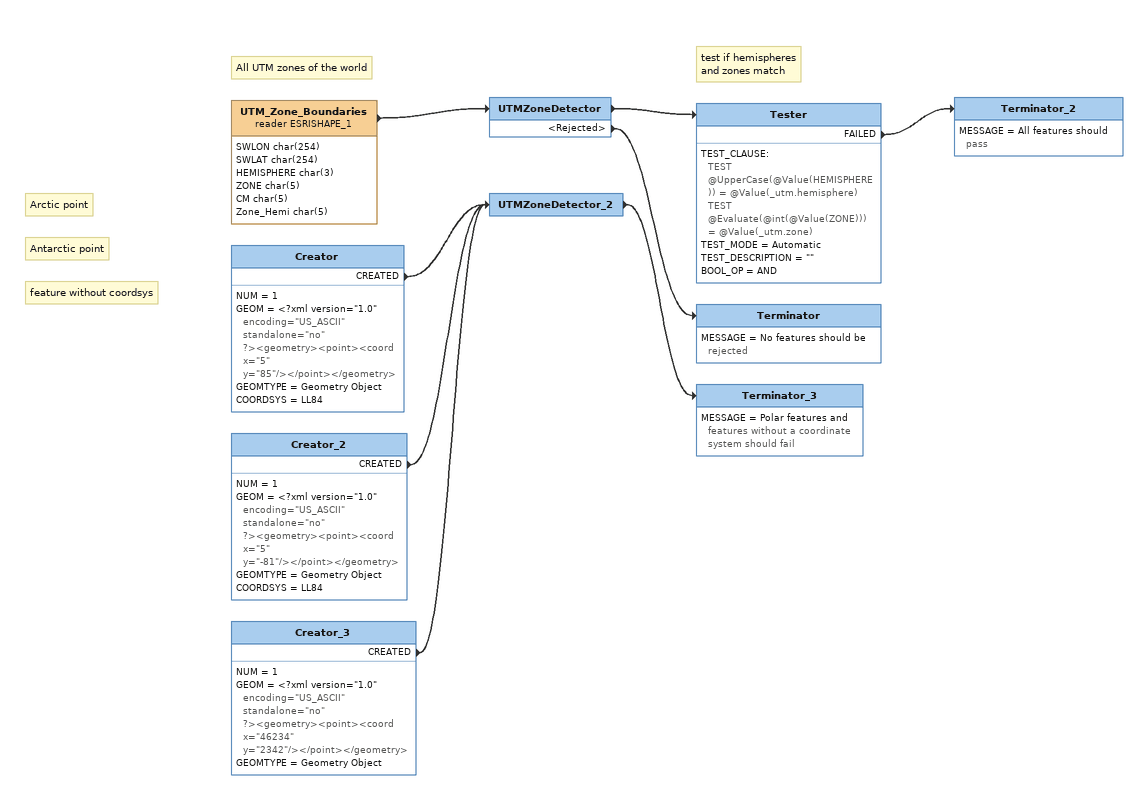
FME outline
Note: All UTM zones of the world
UTM_Zone_Boundaries (reader ESRISHAPE_1)
    attributes: SWLON char(254), SWLAT char(254), HEMISPHERE char(3), ZONE char(5), CM char(5), Zone_Hemi char(5)
    -> UTMZoneDetector
UTMZoneDetector
    -> Tester
    <Rejected> -> Terminator
Note: test if hemispheres / and zones match
Tester
    TEST_CLAUSE:
      TEST @UpperCase(@Value(HEMISPHERE)) = @Value(_utm.hemisphere)
      TEST @Evaluate(@int(@Value(ZONE))) = @Value(_utm.zone)
    TEST_MODE = Automatic
    TEST_DESCRIPTION = ""
    BOOL_OP = AND
    FAILED -> Terminator_2
Terminator_2
    MESSAGE = All features should pass
Terminator
    MESSAGE = No features should be rejected
Note: Arctic point
Creator
    NUM = 1
    GEOM = <?xml version="1.0" encoding="US_ASCII" standalone="no" ?><geometry><point><coord x="5" y="85"/></point></geometry>
    GEOMTYPE = Geometry Object
    COORDSYS = LL84
    CREATED -> UTMZoneDetector_2
Note: Antarctic point
Creator_2
    NUM = 1
    GEOM = <?xml version="1.0" encoding="US_ASCII" standalone="no" ?><geometry><point><coord x="5" y="-81"/></point></geometry>
    GEOMTYPE = Geometry Object
    COORDSYS = LL84
    CREATED -> UTMZoneDetector_2
Note: feature without coordsys
Creator_3
    NUM = 1
    GEOM = <?xml version="1.0" encoding="US_ASCII" standalone="no" ?><geometry><point><coord x="46234" y="2342"/></point></geometry>
    GEOMTYPE = Geometry Object
    CREATED -> UTMZoneDetector_2
UTMZoneDetector_2
    -> Terminator_3
Terminator_3
    MESSAGE = Polar features and features without a coordinate system should fail
